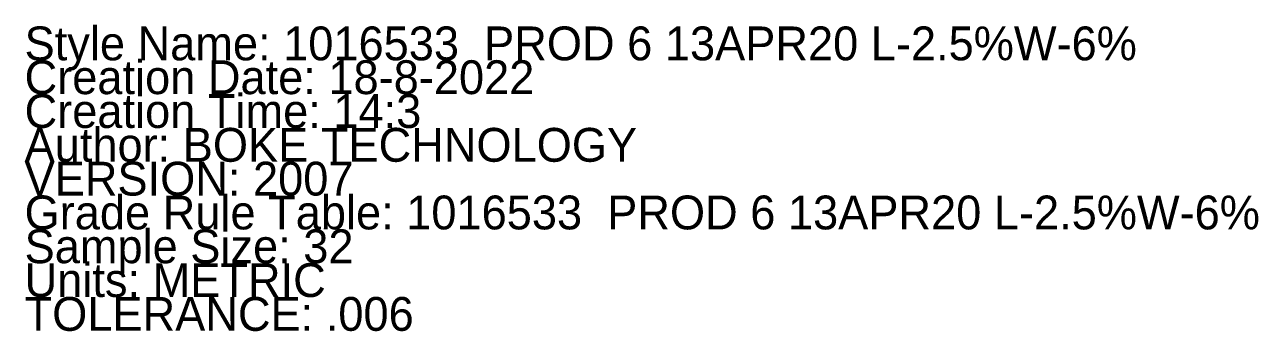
# Model space of a CAD drawing. Extents: x 0 to 3755, y -1490 to 1839.
# Drawn here: x 0 to 182.6, y 371.5 to 416.8 of the extents above; entities that cross this region are included whole.
import ezdxf

# ---------------------------------------------------------------- set-up
doc = ezdxf.new("R2010")
doc.units = 0

msp = doc.modelspace()

# ---------------------------------------------------------------- texts
at = {"layer": '1'}
for s, p in [('Style Name: 1016533  PROD 6 13APR20 L-2.5%W-6% ', (0, 411.535)), ('Creation Date: 18-8-2022', (0, 406.535)), ('Creation Time: 14:3', (0, 401.535)), ('Author: BOKE TECHNOLOGY', (0, 396.535)), ('VERSION: 2007', (0, 391.535)), ('Grade Rule Table: 1016533  PROD 6 13APR20 L-2.5%W-6%', (0, 386.535)), ('Sample Size: 32', (0, 381.535)), ('Units: METRIC', (0, 376.535)), ('TOLERANCE: .006', (0, 371.535))]:
    msp.add_text(s, height=5, dxfattribs=at).set_placement(p)

doc.saveas('drawing.dxf')
